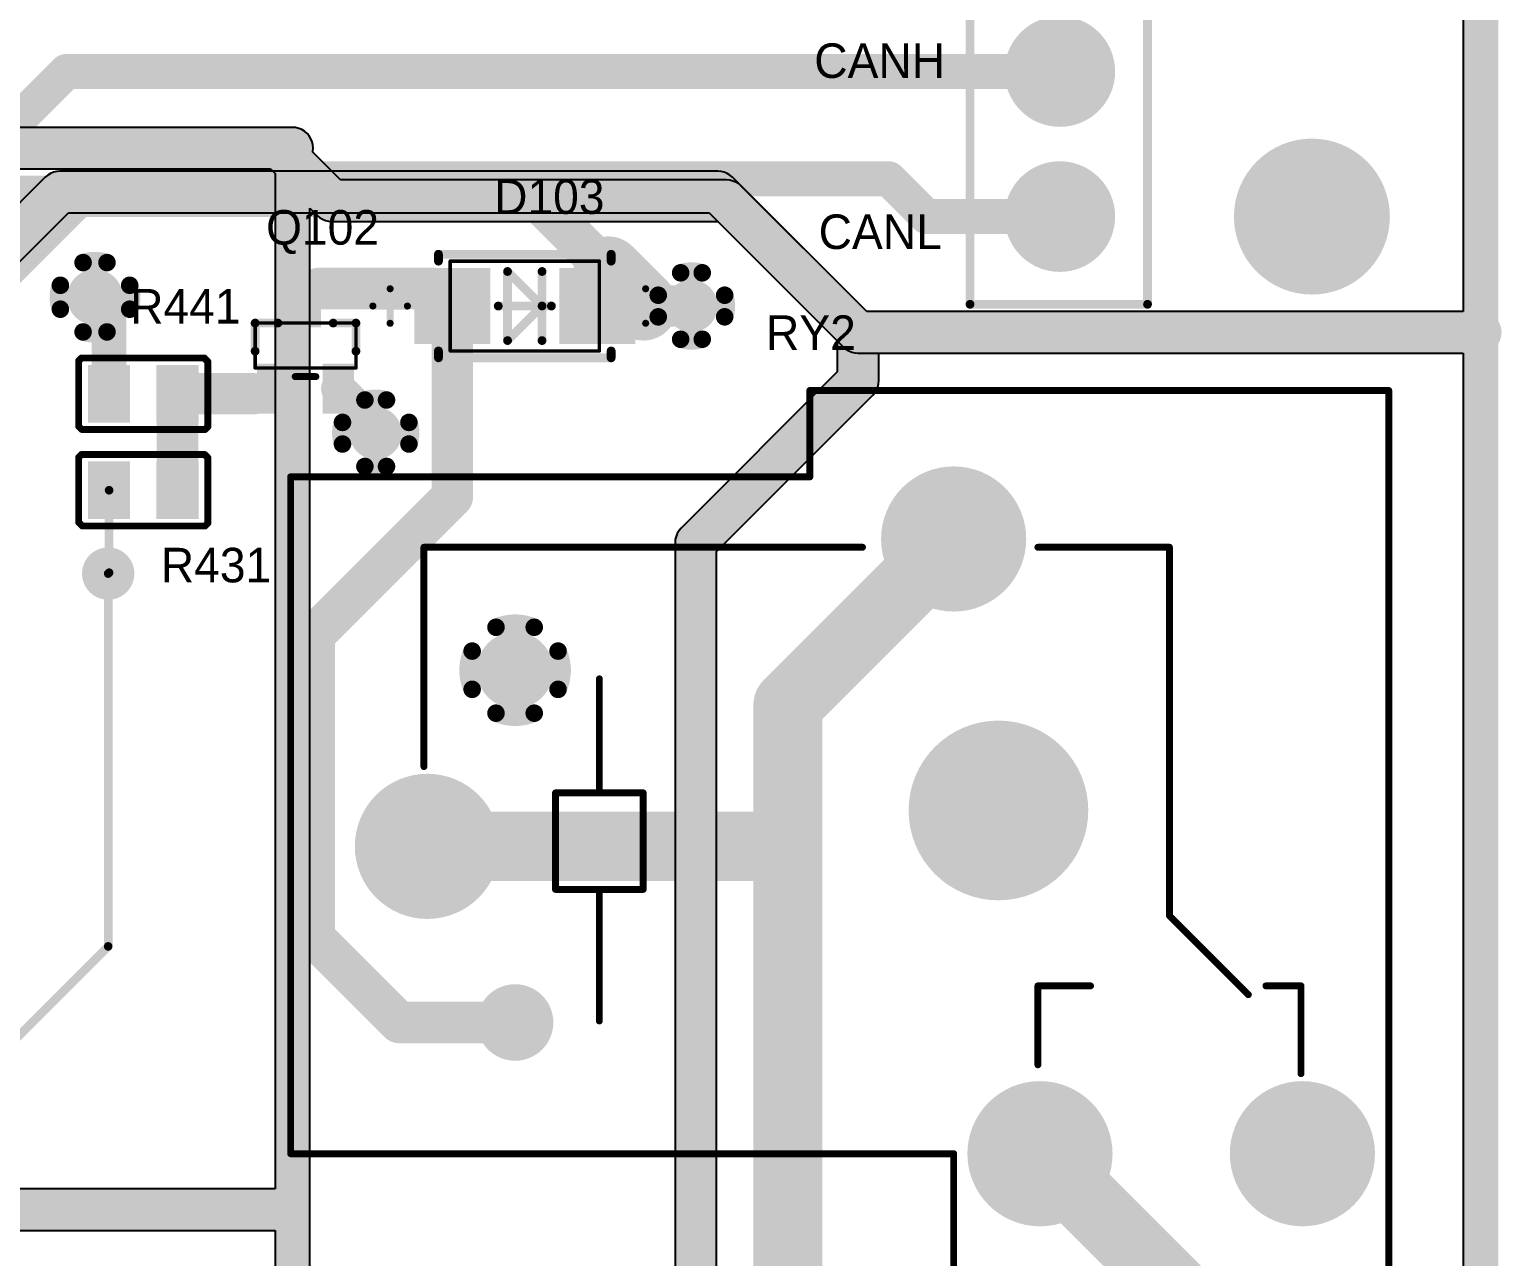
# Model space of a CAD drawing. Header units: millimetres. Extents: x 37 to 228, y -28 to 210.
# Drawn here: x 185.46 to 228.09, y 150.82 to 186.35 of the extents above; entities that cross this region are included whole.
import ezdxf

# ---------------------------------------------------------------- set-up
doc = ezdxf.new("R2010")
doc.units = ezdxf.units.MM
for name, color, linetype in [('BottomLayer', 5, 'Continuous'), ('BottomSolder', 6, 'Continuous'), ('InternalPlane1', 76, 'Continuous'), ('InternalPlane2', 16, 'Continuous'), ('KeepOutLayer', 6, 'Continuous'), ('Mechanical13', 56, 'Continuous'), ('Mechanical15', 56, 'Continuous'), ('MultiLayer', 9, 'Continuous'), ('TopLayer', 1, 'Continuous'), ('TopOverlay', 2, 'Continuous'), ('TopPaste', 8, 'Continuous'), ('TopSolder', 216, 'Continuous')]:
    doc.layers.add(name, color=color, linetype=linetype)

# ---------------------------------------------------------------- blocks, each defined once
blk = doc.blocks.new('SLA_12VDC_S_L_A_122')
at = {"layer": 'BottomLayer'}
for points, const_width in [([(-5.98, 23.1, 1), (-3.98, 23.1, 1)], 2), ([(-18.18, 19.3, 1), (-17.18, 19.3, 1)], 1), ([(-21.22, 14.2, 1), (-19.22, 14.2, 1)], 2), ([(-18.18, 9.1, 1), (-17.18, 9.1, 1)], 1), ([(-3.48, 5.3, 1), (-1.48, 5.3, 1)], 2), ([(4.12, 5.3, 1), (6.12, 5.3, 1)], 2)]:
    blk.add_lwpolyline(points, format="xyb", close=True, dxfattribs=dict(at, const_width=const_width))
at = {"layer": 'BottomSolder'}
for points, const_width in [([(-6.031, 23.1, 1), (-3.929, 23.1, 1)], 2.102), ([(-18.231, 19.3, 1), (-17.129, 19.3, 1)], 1.102), ([(-21.271, 14.2, 1), (-19.169, 14.2, 1)], 2.102), ([(-18.231, 9.1, 1), (-17.129, 9.1, 1)], 1.102), ([(-3.531, 5.3, 1), (-1.429, 5.3, 1)], 2.102), ([(4.069, 5.3, 1), (6.171, 5.3, 1)], 2.102)]:
    blk.add_lwpolyline(points, format="xyb", close=True, dxfattribs=dict(at, const_width=const_width))
at = {"layer": 'InternalPlane1'}
for points, const_width in [([(-5.784, 23.1, 1), (-4.176, 23.1, 1)], 1.608), ([(-18.234, 19.3, 1), (-17.126, 19.3, 1)], 1.108), ([(-21.024, 14.2, 1), (-19.416, 14.2, 1)], 1.608), ([(-18.234, 9.1, 1), (-17.126, 9.1, 1)], 1.108), ([(-3.284, 5.3, 1), (-1.676, 5.3, 1)], 1.608), ([(4.316, 5.3, 1), (5.924, 5.3, 1)], 1.608)]:
    blk.add_lwpolyline(points, format="xyb", close=True, dxfattribs=dict(at, const_width=const_width))
at = {"layer": 'InternalPlane2'}
for points, const_width in [([(-5.784, 23.1, 1), (-4.176, 23.1, 1)], 1.608), ([(-18.361, 20.544, 1), (-18.107, 20.544, 1)], 0.254), ([(-17.253, 20.544, 1), (-16.999, 20.544, 1)], 0.254), ([(-19.051, 19.854, 1), (-18.797, 19.854, 1)], 0.254), ([(-16.563, 19.854, 1), (-16.309, 19.854, 1)], 0.254), ([(-19.051, 18.746, 1), (-18.797, 18.746, 1)], 0.254), ([(-16.563, 18.746, 1), (-16.309, 18.746, 1)], 0.254), ([(-18.361, 18.056, 1), (-18.107, 18.056, 1)], 0.254), ([(-17.253, 18.056, 1), (-16.999, 18.056, 1)], 0.254), ([(-21.024, 14.2, 1), (-19.416, 14.2, 1)], 1.608), ([(-18.234, 9.1, 1), (-17.126, 9.1, 1)], 1.108), ([(-3.284, 5.3, 1), (-1.676, 5.3, 1)], 1.608), ([(4.316, 5.3, 1), (5.924, 5.3, 1)], 1.608)]:
    blk.add_lwpolyline(points, format="xyb", close=True, dxfattribs=dict(at, const_width=const_width))
at = {"layer": 'InternalPlane2', "const_width": 0.508}
for points in [[(-18.234, 20.544, -0.212557), (-17.126, 20.544)], [(-18.924, 18.746, -0.212557), (-18.924, 19.854)], [(-16.436, 19.854, -0.212557), (-16.436, 18.746)], [(-17.126, 18.056, -0.212557), (-18.234, 18.056)]]:
    blk.add_lwpolyline(points, format="xyb", dxfattribs=at)
at = {"layer": 'MultiLayer'}
for points, const_width in [([(-5.98, 23.1, 1), (-3.98, 23.1, 1)], 2), ([(-18.18, 19.3, 1), (-17.18, 19.3, 1)], 1), ([(-21.22, 14.2, 1), (-19.22, 14.2, 1)], 2), ([(-18.18, 9.1, 1), (-17.18, 9.1, 1)], 1), ([(-3.48, 5.3, 1), (-1.48, 5.3, 1)], 2), ([(4.12, 5.3, 1), (6.12, 5.3, 1)], 2)]:
    blk.add_lwpolyline(points, format="xyb", close=True, dxfattribs=dict(at, const_width=const_width))
at = {"layer": 'TopLayer'}
for points, const_width in [([(-5.98, 23.1, 1), (-3.98, 23.1, 1)], 2), ([(-18.18, 19.3, 1), (-17.18, 19.3, 1)], 1), ([(-21.22, 14.2, 1), (-19.22, 14.2, 1)], 2), ([(-18.18, 9.1, 1), (-17.18, 9.1, 1)], 1), ([(-3.48, 5.3, 1), (-1.48, 5.3, 1)], 2), ([(4.12, 5.3, 1), (6.12, 5.3, 1)], 2)]:
    blk.add_lwpolyline(points, format="xyb", close=True, dxfattribs=dict(at, const_width=const_width))
at = {"layer": 'TopOverlay', "const_width": 0.2}
for points in [[(-9.144, 24.9), (-9.144, 27.4)], [(-9.08, 27.4), (7.62, 27.4)], [(7.62, 0), (7.62, 27.4)], [(-24.18, 5.3), (-24.18, 24.9)], [(-24.18, 24.9), (-9.144, 24.9)], [(-20.32, 16.51), (-20.32, 22.86)], [(-20.32, 22.86), (-7.62, 22.86)], [(-2.54, 22.86), (1.27, 22.86)], [(1.27, 12.192), (1.27, 22.86)], [(-15.24, 15.748), (-15.24, 19.05)], [(-16.51, 12.954), (-16.51, 15.748)], [(-16.51, 15.748), (-13.97, 15.748)], [(-15.24, 15.748), (-13.97, 15.748)], [(-13.97, 12.954), (-13.97, 15.748)], [(-16.51, 12.954), (-13.97, 12.954)], [(-15.24, 9.144), (-15.24, 12.954)], [(1.27, 12.192), (3.556, 9.906)], [(-2.54, 7.874), (-2.54, 10.16)], [(-2.54, 10.16), (-1.016, 10.16)], [(4.064, 10.16), (5.08, 10.16)], [(5.08, 7.62), (5.08, 10.16)], [(-24.18, 5.3), (-4.98, 5.3)], [(-4.98, 0), (-4.98, 5.3)], [(-4.98, 0), (7.62, 0)]]:
    blk.add_lwpolyline(points, dxfattribs=at)
at = {"layer": 'TopOverlay', "const_width": 0.1}
for points in [[(-9.194, 27.4, 1), (-9.094, 27.4, 1)], [(-9.13, 27.4, 1), (-9.03, 27.4, 1)], [(7.57, 27.4, 1), (7.67, 27.4, 1)], [(7.57, 27.4, 1), (7.67, 27.4, 1)], [(-24.23, 24.9, 1), (-24.13, 24.9, 1)], [(-24.23, 24.9, 1), (-24.13, 24.9, 1)], [(-9.194, 24.9, 1), (-9.094, 24.9, 1)], [(-9.194, 24.9, 1), (-9.094, 24.9, 1)], [(-20.37, 22.86, 1), (-20.27, 22.86, 1)], [(-20.37, 22.86, 1), (-20.27, 22.86, 1)], [(-7.67, 22.86, 1), (-7.57, 22.86, 1)], [(-2.59, 22.86, 1), (-2.49, 22.86, 1)], [(1.22, 22.86, 1), (1.32, 22.86, 1)], [(1.22, 22.86, 1), (1.32, 22.86, 1)], [(-15.29, 19.05, 1), (-15.19, 19.05, 1)], [(-20.37, 16.51, 1), (-20.27, 16.51, 1)], [(-16.56, 15.748, 1), (-16.46, 15.748, 1)], [(-16.56, 15.748, 1), (-16.46, 15.748, 1)], [(-15.29, 15.748, 1), (-15.19, 15.748, 1)], [(-15.29, 15.748, 1), (-15.19, 15.748, 1)], [(-14.02, 15.748, 1), (-13.92, 15.748, 1)], [(-14.02, 15.748, 1), (-13.92, 15.748, 1)], [(-14.02, 15.748, 1), (-13.92, 15.748, 1)], [(-16.56, 12.954, 1), (-16.46, 12.954, 1)], [(-16.56, 12.954, 1), (-16.46, 12.954, 1)], [(-15.29, 12.954, 1), (-15.19, 12.954, 1)], [(-14.02, 12.954, 1), (-13.92, 12.954, 1)], [(-14.02, 12.954, 1), (-13.92, 12.954, 1)], [(1.22, 12.192, 1), (1.32, 12.192, 1)], [(1.22, 12.192, 1), (1.32, 12.192, 1)], [(-2.59, 10.16, 1), (-2.49, 10.16, 1)], [(-2.59, 10.16, 1), (-2.49, 10.16, 1)], [(-1.066, 10.16, 1), (-0.966, 10.16, 1)], [(4.014, 10.16, 1), (4.114, 10.16, 1)], [(5.03, 10.16, 1), (5.13, 10.16, 1)], [(5.03, 10.16, 1), (5.13, 10.16, 1)], [(3.506, 9.906, 1), (3.606, 9.906, 1)], [(-15.29, 9.144, 1), (-15.19, 9.144, 1)], [(-2.59, 7.874, 1), (-2.49, 7.874, 1)], [(5.03, 7.62, 1), (5.13, 7.62, 1)], [(-24.23, 5.3, 1), (-24.13, 5.3, 1)], [(-24.23, 5.3, 1), (-24.13, 5.3, 1)], [(-5.03, 5.3, 1), (-4.93, 5.3, 1)], [(-5.03, 5.3, 1), (-4.93, 5.3, 1)], [(-5.03, 0, 1), (-4.93, 0, 1)], [(-5.03, 0, 1), (-4.93, 0, 1)], [(7.57, 0, 1), (7.67, 0, 1)], [(7.57, 0, 1), (7.67, 0, 1)]]:
    blk.add_lwpolyline(points, format="xyb", close=True, dxfattribs=at)
at = {"layer": 'TopSolder'}
for points, const_width in [([(-6.031, 23.1, 1), (-3.929, 23.1, 1)], 2.102), ([(-18.231, 19.3, 1), (-17.129, 19.3, 1)], 1.102), ([(-21.271, 14.2, 1), (-19.169, 14.2, 1)], 2.102), ([(-18.231, 9.1, 1), (-17.129, 9.1, 1)], 1.102), ([(-3.531, 5.3, 1), (-1.429, 5.3, 1)], 2.102), ([(4.069, 5.3, 1), (6.171, 5.3, 1)], 2.102)]:
    blk.add_lwpolyline(points, format="xyb", close=True, dxfattribs=dict(at, const_width=const_width))
blk = doc.blocks.new('LC_SMA_DO_214AC__S2_126')
at = {"layer": 'Mechanical13', "const_width": 0.1}
for points in [[(2.16, 1.3), (-2.16, 1.3)], [(-2.16, 1.3), (-2.16, -1.3)], [(2.16, 1.3), (2.16, -1.3)], [(2.16, -1.3), (-2.16, -1.3)]]:
    blk.add_lwpolyline(points, dxfattribs=at)
at = {"layer": 'Mechanical13', "const_width": 0.05}
for points in [[(-2.185, 1.3, 1), (-2.135, 1.3, 1)], [(-2.185, 1.3, 1), (-2.135, 1.3, 1)], [(2.135, 1.3, 1), (2.185, 1.3, 1)], [(2.135, 1.3, 1), (2.185, 1.3, 1)], [(-2.185, -1.3, 1), (-2.135, -1.3, 1)], [(-2.185, -1.3, 1), (-2.135, -1.3, 1)], [(2.135, -1.3, 1), (2.185, -1.3, 1)], [(2.135, -1.3, 1), (2.185, -1.3, 1)]]:
    blk.add_lwpolyline(points, format="xyb", close=True, dxfattribs=at)
at = {"layer": 'Mechanical15', "const_width": 0.203}
for points in [[(-3.5, 0.5), (-3.5, -0.5)], [(3.9, 0.5), (3.9, -0.5)], [(4.4, 0), (3.4, 0)]]:
    blk.add_lwpolyline(points, dxfattribs=at)
at = {"layer": 'Mechanical15', "const_width": 0.102}
for points in [[(-3.551, 0.5, 1), (-3.449, 0.5, 1)], [(3.849, 0.5, 1), (3.951, 0.5, 1)], [(3.349, 0, 1), (3.451, 0, 1)], [(4.349, 0, 1), (4.451, 0, 1)], [(-3.551, -0.5, 1), (-3.449, -0.5, 1)], [(3.849, -0.5, 1), (3.951, -0.5, 1)]]:
    blk.add_lwpolyline(points, format="xyb", close=True, dxfattribs=at)
at = {"layer": 'TopLayer'}
for points in [[(-3.1, 1), (-3.1, -1), (-1.1, 1), (-1.1, -1)], [(1.1, 1), (1.1, -1), (3.1, 1), (3.1, -1)]]:
    blk.add_solid(points, dxfattribs=at)
at = {"layer": 'TopOverlay', "const_width": 0.254}
for points in [[(-2.5, 1.5), (-2.5, 1.3)], [(2.5, 1.5), (-2.5, 1.5)], [(2.5, 1.5), (2.5, 1.3)], [(0.5, 1), (-0.5, 0)], [(-0.5, 1), (-0.5, -1)], [(0.5, 1), (0.5, -1)], [(0.77, 0), (-0.77, 0)], [(0.5, -1), (-0.5, 0)], [(-2.5, -1.3), (-2.5, -1.5)], [(2.5, -1.3), (2.5, -1.5)], [(2.5, -1.5), (-2.5, -1.5)]]:
    blk.add_lwpolyline(points, dxfattribs=at)
at = {"layer": 'TopOverlay', "const_width": 0.127}
for points in [[(-2.564, 1.5, 1), (-2.437, 1.5, 1)], [(-2.564, 1.5, 1), (-2.437, 1.5, 1)], [(-2.564, 1.3, 1), (-2.437, 1.3, 1)], [(2.437, 1.5, 1), (2.564, 1.5, 1)], [(2.437, 1.5, 1), (2.564, 1.5, 1)], [(2.437, 1.3, 1), (2.564, 1.3, 1)], [(-0.563, 1, 1), (-0.436, 1, 1)], [(0.436, 1, 1), (0.563, 1, 1)], [(0.436, 1, 1), (0.563, 1, 1)], [(-0.834, 0, 1), (-0.707, 0, 1)], [(-0.563, 0, 1), (-0.436, 0, 1)], [(-0.563, 0, 1), (-0.436, 0, 1)], [(0.707, 0, 1), (0.834, 0, 1)], [(-2.564, -1.3, 1), (-2.437, -1.3, 1)], [(-0.563, -1, 1), (-0.436, -1, 1)], [(0.436, -1, 1), (0.563, -1, 1)], [(0.436, -1, 1), (0.563, -1, 1)], [(2.437, -1.3, 1), (2.564, -1.3, 1)], [(-2.564, -1.5, 1), (-2.437, -1.5, 1)], [(-2.564, -1.5, 1), (-2.437, -1.5, 1)], [(2.437, -1.5, 1), (2.564, -1.5, 1)], [(2.437, -1.5, 1), (2.564, -1.5, 1)]]:
    blk.add_lwpolyline(points, format="xyb", close=True, dxfattribs=at)
at = {"layer": 'TopPaste'}
for points in [[(-3.1, 1), (-3.1, -1), (-1.1, 1), (-1.1, -1)], [(1.1, 1), (1.1, -1), (3.1, 1), (3.1, -1)]]:
    blk.add_solid(points, dxfattribs=at)
at = {"layer": 'TopSolder'}
for points in [[(-3.202, 1.102), (-3.202, -1.102), (-0.998, 1.102), (-0.998, -1.102)], [(0.998, 1.102), (0.998, -1.102), (3.202, 1.102), (3.202, -1.102)]]:
    blk.add_solid(points, dxfattribs=at)
blk = doc.blocks.new('LC_SOT_23_SOT_23_3__128')
at = {"layer": 'Mechanical13', "const_width": 0.1}
for points in [[(-0.65, 1.46), (-0.65, -1.46)], [(-0.65, 1.46), (0.65, 1.46)], [(-0.65, 1.46), (-0.65, -1.46)], [(-0.65, 1.46), (0.65, 1.46)], [(-0.65, 1.46), (0.65, 1.46)], [(-0.65, 1.46), (-0.65, -1.46)], [(0.65, 1.46), (0.65, -1.46)], [(0.65, 1.46), (0.65, -1.46)], [(0.65, 1.46), (0.65, -1.46)], [(-0.65, -1.46), (0.65, -1.46)], [(-0.65, -1.46), (0.65, -1.46)], [(-0.65, -1.46), (0.65, -1.46)]]:
    blk.add_lwpolyline(points, dxfattribs=at)
at = {"layer": 'Mechanical13', "const_width": 0.05}
for points in [[(-0.675, 1.46, 1), (-0.625, 1.46, 1)], [(-0.675, 1.46, 1), (-0.625, 1.46, 1)], [(-0.675, 1.46, 1), (-0.625, 1.46, 1)], [(-0.675, 1.46, 1), (-0.625, 1.46, 1)], [(-0.675, 1.46, 1), (-0.625, 1.46, 1)], [(-0.675, 1.46, 1), (-0.625, 1.46, 1)], [(0.625, 1.46, 1), (0.675, 1.46, 1)], [(0.625, 1.46, 1), (0.675, 1.46, 1)], [(0.625, 1.46, 1), (0.675, 1.46, 1)], [(0.625, 1.46, 1), (0.675, 1.46, 1)], [(0.625, 1.46, 1), (0.675, 1.46, 1)], [(0.625, 1.46, 1), (0.675, 1.46, 1)], [(-0.675, -1.46, 1), (-0.625, -1.46, 1)], [(-0.675, -1.46, 1), (-0.625, -1.46, 1)], [(-0.675, -1.46, 1), (-0.625, -1.46, 1)], [(-0.675, -1.46, 1), (-0.625, -1.46, 1)], [(-0.675, -1.46, 1), (-0.625, -1.46, 1)], [(-0.675, -1.46, 1), (-0.625, -1.46, 1)], [(0.625, -1.46, 1), (0.675, -1.46, 1)], [(0.625, -1.46, 1), (0.675, -1.46, 1)], [(0.625, -1.46, 1), (0.675, -1.46, 1)], [(0.625, -1.46, 1), (0.675, -1.46, 1)], [(0.625, -1.46, 1), (0.675, -1.46, 1)], [(0.625, -1.46, 1), (0.675, -1.46, 1)]]:
    blk.add_lwpolyline(points, format="xyb", close=True, dxfattribs=at)
at = {"layer": 'TopLayer'}
for points in [[(-0.625, 0.6), (-0.625, 1.3), (-1.875, 0.6), (-1.875, 1.3)], [(1.875, -0.35), (1.875, 0.35), (0.625, -0.35), (0.625, 0.35)], [(-0.625, -1.3), (-0.625, -0.6), (-1.875, -1.3), (-1.875, -0.6)]]:
    blk.add_solid(points, dxfattribs=at)
at = {"layer": 'TopOverlay'}
for points, const_width in [([(-0.165, 1.46), (0.65, 1.46)], 0.254), ([(0.65, 1.46), (0.65, 0.8)], 0.254), ([(-0.9, 0.3), (-0.9, -0.3)], 0.2), ([(0.65, -0.8), (0.65, -1.46)], 0.254), ([(0.65, -0.8), (0.65, -1.46)], 0.254), ([(0.65, -0.8), (0.65, -1.46)], 0.254), ([(-0.165, -1.46), (0.65, -1.46)], 0.254)]:
    blk.add_lwpolyline(points, dxfattribs=dict(at, const_width=const_width))
for points, const_width in [([(-0.229, 1.46, 1), (-0.102, 1.46, 1)], 0.127), ([(0.586, 1.46, 1), (0.713, 1.46, 1)], 0.127), ([(0.586, 1.46, 1), (0.713, 1.46, 1)], 0.127), ([(0.586, 0.8, 1), (0.713, 0.8, 1)], 0.127), ([(-0.95, 0.3, 1), (-0.85, 0.3, 1)], 0.1), ([(-0.95, -0.3, 1), (-0.85, -0.3, 1)], 0.1), ([(0.586, -0.8, 1), (0.713, -0.8, 1)], 0.127), ([(0.586, -0.8, 1), (0.713, -0.8, 1)], 0.127), ([(0.586, -0.8, 1), (0.713, -0.8, 1)], 0.127), ([(-0.229, -1.46, 1), (-0.102, -1.46, 1)], 0.127), ([(0.586, -1.46, 1), (0.713, -1.46, 1)], 0.127), ([(0.586, -1.46, 1), (0.713, -1.46, 1)], 0.127), ([(0.586, -1.46, 1), (0.713, -1.46, 1)], 0.127), ([(0.586, -1.46, 1), (0.713, -1.46, 1)], 0.127)]:
    blk.add_lwpolyline(points, format="xyb", close=True, dxfattribs=dict(at, const_width=const_width))
at = {"layer": 'TopPaste'}
for points in [[(-0.625, 0.6), (-0.625, 1.3), (-1.875, 0.6), (-1.875, 1.3)], [(1.875, -0.35), (1.875, 0.35), (0.625, -0.35), (0.625, 0.35)], [(-0.625, -1.3), (-0.625, -0.6), (-1.875, -1.3), (-1.875, -0.6)]]:
    blk.add_solid(points, dxfattribs=at)
at = {"layer": 'TopSolder'}
for points in [[(-0.523, 0.498), (-0.523, 1.402), (-1.977, 0.498), (-1.977, 1.402)], [(1.977, -0.452), (1.977, 0.452), (0.523, -0.452), (0.523, 0.452)], [(-0.523, -1.402), (-0.523, -0.498), (-1.977, -1.402), (-1.977, -0.498)]]:
    blk.add_solid(points, dxfattribs=at)
blk = doc.blocks.new('LC_0805_R_130')
at = {"layer": 'TopLayer'}
for points in [[(-1.498, -0.735), (-0.482, -0.735), (-1.498, 0.735), (-0.482, 0.735)], [(0.482, -0.735), (1.498, -0.735), (0.482, 0.735), (1.498, 0.735)]]:
    blk.add_solid(points, dxfattribs=at)
at = {"layer": 'TopOverlay', "const_width": 0.2}
for points in [[(-1.79, 1.035), (-1.87, 0.955)], [(-1.87, 0.955), (-1.87, 0.635)], [(-1.47, 1.035), (-1.79, 1.035)], [(-0.55, 1.035), (-1.47, 1.035)], [(0.55, 1.035), (-0.55, 1.035)], [(1.47, 1.035), (0.55, 1.035)], [(1.765, 1.035), (1.47, 1.035)], [(1.87, 0.93), (1.765, 1.035)], [(1.87, 0.93), (1.87, 0.635)], [(-1.87, 0.635), (-1.87, -0.635)], [(1.87, 0.635), (1.87, -0.635)], [(-1.87, -0.635), (-1.87, -0.942)], [(-1.777, -1.035), (-1.87, -0.942)], [(1.87, -0.635), (1.87, -0.954)], [(-1.47, -1.035), (-1.777, -1.035)], [(-0.55, -1.035), (-1.47, -1.035)], [(0.55, -1.035), (-0.55, -1.035)], [(1.47, -1.035), (0.55, -1.035)], [(1.789, -1.035), (1.47, -1.035)], [(1.87, -0.954), (1.789, -1.035)]]:
    blk.add_lwpolyline(points, dxfattribs=at)
at = {"layer": 'TopOverlay', "const_width": 0.1}
for points in [[(-1.92, 0.955, 1), (-1.82, 0.955, 1)], [(-1.92, 0.955, 1), (-1.82, 0.955, 1)], [(-1.84, 1.035, 1), (-1.74, 1.035, 1)], [(-1.84, 1.035, 1), (-1.74, 1.035, 1)], [(-1.52, 1.035, 1), (-1.42, 1.035, 1)], [(-1.52, 1.035, 1), (-1.42, 1.035, 1)], [(-0.6, 1.035, 1), (-0.5, 1.035, 1)], [(-0.6, 1.035, 1), (-0.5, 1.035, 1)], [(0.5, 1.035, 1), (0.6, 1.035, 1)], [(0.5, 1.035, 1), (0.6, 1.035, 1)], [(1.42, 1.035, 1), (1.52, 1.035, 1)], [(1.42, 1.035, 1), (1.52, 1.035, 1)], [(1.715, 1.035, 1), (1.815, 1.035, 1)], [(1.715, 1.035, 1), (1.815, 1.035, 1)], [(1.82, 0.93, 1), (1.92, 0.93, 1)], [(1.82, 0.93, 1), (1.92, 0.93, 1)], [(-1.92, 0.635, 1), (-1.82, 0.635, 1)], [(-1.92, 0.635, 1), (-1.82, 0.635, 1)], [(1.82, 0.635, 1), (1.92, 0.635, 1)], [(1.82, 0.635, 1), (1.92, 0.635, 1)], [(-1.92, -0.635, 1), (-1.82, -0.635, 1)], [(-1.92, -0.635, 1), (-1.82, -0.635, 1)], [(-1.92, -0.942, 1), (-1.82, -0.942, 1)], [(-1.92, -0.942, 1), (-1.82, -0.942, 1)], [(1.82, -0.635, 1), (1.92, -0.635, 1)], [(1.82, -0.635, 1), (1.92, -0.635, 1)], [(-1.827, -1.035, 1), (-1.727, -1.035, 1)], [(-1.827, -1.035, 1), (-1.727, -1.035, 1)], [(-1.52, -1.035, 1), (-1.42, -1.035, 1)], [(-1.52, -1.035, 1), (-1.42, -1.035, 1)], [(-0.6, -1.035, 1), (-0.5, -1.035, 1)], [(-0.6, -1.035, 1), (-0.5, -1.035, 1)], [(0.5, -1.035, 1), (0.6, -1.035, 1)], [(0.5, -1.035, 1), (0.6, -1.035, 1)], [(1.42, -1.035, 1), (1.52, -1.035, 1)], [(1.42, -1.035, 1), (1.52, -1.035, 1)], [(1.739, -1.035, 1), (1.839, -1.035, 1)], [(1.739, -1.035, 1), (1.839, -1.035, 1)], [(1.82, -0.954, 1), (1.92, -0.954, 1)], [(1.82, -0.954, 1), (1.92, -0.954, 1)]]:
    blk.add_lwpolyline(points, format="xyb", close=True, dxfattribs=at)
at = {"layer": 'TopPaste'}
for points in [[(-1.498, -0.735), (-0.482, -0.735), (-1.498, 0.735), (-0.482, 0.735)], [(0.482, -0.735), (1.498, -0.735), (0.482, 0.735), (1.498, 0.735)]]:
    blk.add_solid(points, dxfattribs=at)
at = {"layer": 'TopSolder'}
for points in [[(-1.6, -0.837), (-0.38, -0.837), (-1.6, 0.837), (-0.38, 0.837)], [(0.38, -0.837), (1.6, -0.837), (0.38, 0.837), (1.6, 0.837)]]:
    blk.add_solid(points, dxfattribs=at)
blk = doc.blocks.new('LC_0805_R_132')
at = {"layer": 'TopLayer'}
for points in [[(-1.498, -0.735), (-0.482, -0.735), (-1.498, 0.735), (-0.482, 0.735)], [(0.482, -0.735), (1.498, -0.735), (0.482, 0.735), (1.498, 0.735)]]:
    blk.add_solid(points, dxfattribs=at)
at = {"layer": 'TopOverlay', "const_width": 0.2}
for points in [[(-1.87, 0.955), (-1.79, 1.035)], [(-1.87, 0.635), (-1.87, 0.955)], [(-1.79, 1.035), (-1.47, 1.035)], [(-1.47, 1.035), (-0.55, 1.035)], [(-0.55, 1.035), (0.55, 1.035)], [(0.55, 1.035), (1.47, 1.035)], [(1.47, 1.035), (1.765, 1.035)], [(1.765, 1.035), (1.87, 0.93)], [(1.87, 0.635), (1.87, 0.93)], [(-1.87, -0.635), (-1.87, 0.635)], [(1.87, -0.635), (1.87, 0.635)], [(-1.87, -0.942), (-1.87, -0.635)], [(-1.87, -0.942), (-1.777, -1.035)], [(1.87, -0.954), (1.87, -0.635)], [(-1.777, -1.035), (-1.47, -1.035)], [(-1.47, -1.035), (-0.55, -1.035)], [(-0.55, -1.035), (0.55, -1.035)], [(0.55, -1.035), (1.47, -1.035)], [(1.47, -1.035), (1.789, -1.035)], [(1.789, -1.035), (1.87, -0.954)]]:
    blk.add_lwpolyline(points, dxfattribs=at)
at = {"layer": 'TopOverlay', "const_width": 0.1}
for points in [[(-1.92, 0.955, 1), (-1.82, 0.955, 1)], [(-1.92, 0.955, 1), (-1.82, 0.955, 1)], [(-1.84, 1.035, 1), (-1.74, 1.035, 1)], [(-1.84, 1.035, 1), (-1.74, 1.035, 1)], [(-1.52, 1.035, 1), (-1.42, 1.035, 1)], [(-1.52, 1.035, 1), (-1.42, 1.035, 1)], [(-0.6, 1.035, 1), (-0.5, 1.035, 1)], [(-0.6, 1.035, 1), (-0.5, 1.035, 1)], [(0.5, 1.035, 1), (0.6, 1.035, 1)], [(0.5, 1.035, 1), (0.6, 1.035, 1)], [(1.42, 1.035, 1), (1.52, 1.035, 1)], [(1.42, 1.035, 1), (1.52, 1.035, 1)], [(1.715, 1.035, 1), (1.815, 1.035, 1)], [(1.715, 1.035, 1), (1.815, 1.035, 1)], [(1.82, 0.93, 1), (1.92, 0.93, 1)], [(1.82, 0.93, 1), (1.92, 0.93, 1)], [(-1.92, 0.635, 1), (-1.82, 0.635, 1)], [(-1.92, 0.635, 1), (-1.82, 0.635, 1)], [(1.82, 0.635, 1), (1.92, 0.635, 1)], [(1.82, 0.635, 1), (1.92, 0.635, 1)], [(-1.92, -0.635, 1), (-1.82, -0.635, 1)], [(-1.92, -0.635, 1), (-1.82, -0.635, 1)], [(-1.92, -0.942, 1), (-1.82, -0.942, 1)], [(-1.92, -0.942, 1), (-1.82, -0.942, 1)], [(1.82, -0.635, 1), (1.92, -0.635, 1)], [(1.82, -0.635, 1), (1.92, -0.635, 1)], [(-1.827, -1.035, 1), (-1.727, -1.035, 1)], [(-1.827, -1.035, 1), (-1.727, -1.035, 1)], [(-1.52, -1.035, 1), (-1.42, -1.035, 1)], [(-1.52, -1.035, 1), (-1.42, -1.035, 1)], [(-0.6, -1.035, 1), (-0.5, -1.035, 1)], [(-0.6, -1.035, 1), (-0.5, -1.035, 1)], [(0.5, -1.035, 1), (0.6, -1.035, 1)], [(0.5, -1.035, 1), (0.6, -1.035, 1)], [(1.42, -1.035, 1), (1.52, -1.035, 1)], [(1.42, -1.035, 1), (1.52, -1.035, 1)], [(1.739, -1.035, 1), (1.839, -1.035, 1)], [(1.739, -1.035, 1), (1.839, -1.035, 1)], [(1.82, -0.954, 1), (1.92, -0.954, 1)], [(1.82, -0.954, 1), (1.92, -0.954, 1)]]:
    blk.add_lwpolyline(points, format="xyb", close=True, dxfattribs=at)
at = {"layer": 'TopPaste'}
for points in [[(-1.498, -0.735), (-0.482, -0.735), (-1.498, 0.735), (-0.482, 0.735)], [(0.482, -0.735), (1.498, -0.735), (0.482, 0.735), (1.498, 0.735)]]:
    blk.add_solid(points, dxfattribs=at)
at = {"layer": 'TopSolder'}
for points in [[(-1.6, -0.837), (-0.38, -0.837), (-1.6, 0.837), (-0.38, 0.837)], [(0.38, -0.837), (1.6, -0.837), (0.38, 0.837), (1.6, 0.837)]]:
    blk.add_solid(points, dxfattribs=at)
blk = doc.blocks.new('CON_1X4_4_2___L____2_158')
at = {"layer": 'BottomLayer'}
for points, const_width in [([(-6.935, 7.3, 1), (-5.665, 7.3, 1)], 1.27), ([(5.665, 7.3, 1), (6.935, 7.3, 1)], 1.27), ([(-7.05, 0, 1), (-5.55, 0, 1)], 1.5), ([(-2.85, 0, 1), (-1.35, 0, 1)], 1.5), ([(1.35, 0, 1), (2.85, 0, 1)], 1.5), ([(5.55, 0, 1), (7.05, 0, 1)], 1.5)]:
    blk.add_lwpolyline(points, format="xyb", close=True, dxfattribs=dict(at, const_width=const_width))
at = {"layer": 'BottomSolder'}
for points, const_width in [([(-6.986, 7.3, 1), (-5.614, 7.3, 1)], 1.372), ([(5.614, 7.3, 1), (6.986, 7.3, 1)], 1.372), ([(-7.101, 0, 1), (-5.499, 0, 1)], 1.602), ([(-2.901, 0, 1), (-1.299, 0, 1)], 1.602), ([(1.299, 0, 1), (2.901, 0, 1)], 1.602), ([(5.499, 0, 1), (7.101, 0, 1)], 1.602)]:
    blk.add_lwpolyline(points, format="xyb", close=True, dxfattribs=dict(at, const_width=const_width))
at = {"layer": 'InternalPlane1'}
for points, const_width in [([(-7.429, 7.3, 1), (-5.171, 7.3, 1)], 2.258), ([(5.171, 7.3, 1), (7.429, 7.3, 1)], 2.258), ([(-7.054, 0, 1), (-5.546, 0, 1)], 1.508), ([(-2.854, 0, 1), (-1.346, 0, 1)], 1.508), ([(1.346, 0, 1), (2.854, 0, 1)], 1.508), ([(5.546, 0, 1), (7.054, 0, 1)], 1.508)]:
    blk.add_lwpolyline(points, format="xyb", close=True, dxfattribs=dict(at, const_width=const_width))
at = {"layer": 'InternalPlane2'}
for points, const_width in [([(-7.429, 7.3, 1), (-5.171, 7.3, 1)], 2.258), ([(5.171, 7.3, 1), (7.429, 7.3, 1)], 2.258), ([(-7.054, 0, 1), (-5.546, 0, 1)], 1.508), ([(-2.854, 0, 1), (-1.346, 0, 1)], 1.508), ([(1.346, 0, 1), (2.854, 0, 1)], 1.508), ([(5.546, 0, 1), (7.054, 0, 1)], 1.508)]:
    blk.add_lwpolyline(points, format="xyb", close=True, dxfattribs=dict(at, const_width=const_width))
at = {"layer": 'MultiLayer'}
for points, const_width in [([(-6.935, 7.3, 1), (-5.665, 7.3, 1)], 1.27), ([(5.665, 7.3, 1), (6.935, 7.3, 1)], 1.27), ([(-7.05, 0, 1), (-5.55, 0, 1)], 1.5), ([(-2.85, 0, 1), (-1.35, 0, 1)], 1.5), ([(1.35, 0, 1), (2.85, 0, 1)], 1.5), ([(5.55, 0, 1), (7.05, 0, 1)], 1.5)]:
    blk.add_lwpolyline(points, format="xyb", close=True, dxfattribs=dict(at, const_width=const_width))
at = {"layer": 'TopLayer'}
for points, const_width in [([(-6.935, 7.3, 1), (-5.665, 7.3, 1)], 1.27), ([(5.665, 7.3, 1), (6.935, 7.3, 1)], 1.27), ([(-7.05, 0, 1), (-5.55, 0, 1)], 1.5), ([(-2.85, 0, 1), (-1.35, 0, 1)], 1.5), ([(1.35, 0, 1), (2.85, 0, 1)], 1.5), ([(5.55, 0, 1), (7.05, 0, 1)], 1.5)]:
    blk.add_lwpolyline(points, format="xyb", close=True, dxfattribs=dict(at, const_width=const_width))
at = {"layer": 'TopOverlay', "const_width": 0.254}
for points in [[(8.84, 2.54), (-8.94, 2.54)], [(-8.94, -2.6), (-8.94, 2.54)], [(8.84, -2.6), (8.84, 2.54)], [(8.84, -2.6), (-8.94, -2.6)]]:
    blk.add_lwpolyline(points, dxfattribs=at)
at = {"layer": 'TopOverlay', "const_width": 0.127}
for points in [[(-9.004, 2.54, 1), (-8.877, 2.54, 1)], [(-9.004, 2.54, 1), (-8.877, 2.54, 1)], [(8.776, 2.54, 1), (8.903, 2.54, 1)], [(8.776, 2.54, 1), (8.903, 2.54, 1)], [(-9.004, -2.6, 1), (-8.877, -2.6, 1)], [(-9.004, -2.6, 1), (-8.877, -2.6, 1)], [(8.776, -2.6, 1), (8.903, -2.6, 1)], [(8.776, -2.6, 1), (8.903, -2.6, 1)]]:
    blk.add_lwpolyline(points, format="xyb", close=True, dxfattribs=at)
at = {"layer": 'TopSolder'}
for points, const_width in [([(-6.986, 7.3, 1), (-5.614, 7.3, 1)], 1.372), ([(5.614, 7.3, 1), (6.986, 7.3, 1)], 1.372), ([(-7.101, 0, 1), (-5.499, 0, 1)], 1.602), ([(-2.901, 0, 1), (-1.299, 0, 1)], 1.602), ([(1.299, 0, 1), (2.901, 0, 1)], 1.602), ([(5.499, 0, 1), (7.101, 0, 1)], 1.602)]:
    blk.add_lwpolyline(points, format="xyb", close=True, dxfattribs=dict(at, const_width=const_width))

msp = doc.modelspace()

# ---------------------------------------------------------------- linework, layer by layer
at = {"layer": 'BottomLayer'}
for points, const_width in [([(178.338, 176.941), (186.525, 185.128)], 1.016), ([(186.525, 185.128), (215.295, 185.128)], 1.016), ([(183.926, 178.465), (187.482, 182.021)], 1.016), ([(187.482, 182.021), (210.342, 182.021)], 1.016), ([(210.342, 182.021), (211.435, 180.928)], 1.016), ([(211.435, 180.928), (215.295, 180.928)], 1.016), ([(207.421, 166.794), (212.22, 171.593)], 2), ([(187.736, 159.796), (187.736, 170.591)], 0.25), ([(207.421, 162.463), (207.421, 166.794)], 2), ([(196.98, 162.693), (207.191, 162.693)], 2), ([(207.191, 162.693), (207.421, 162.463)], 2), ([(207.421, 109.123), (207.421, 162.463)], 2), ([(182.402, 154.462), (187.736, 159.796)], 0.25), ([(214.72, 153.793), (218.724, 149.789)], 2)]:
    msp.add_lwpolyline(points, dxfattribs=dict(at, const_width=const_width))
for points, const_width in [([(186.271, 185.128, 1), (186.779, 185.128, 1)], 0.508), ([(186.271, 185.128, 1), (186.779, 185.128, 1)], 0.508), ([(215.041, 185.128, 1), (215.549, 185.128, 1)], 0.508), ([(187.228, 182.021, 1), (187.736, 182.021, 1)], 0.508), ([(187.228, 182.021, 1), (187.736, 182.021, 1)], 0.508), ([(210.088, 182.021, 1), (210.596, 182.021, 1)], 0.508), ([(210.088, 182.021, 1), (210.596, 182.021, 1)], 0.508), ([(211.181, 180.928, 1), (211.689, 180.928, 1)], 0.508), ([(211.181, 180.928, 1), (211.689, 180.928, 1)], 0.508), ([(215.041, 180.928, 1), (215.549, 180.928, 1)], 0.508), ([(187.105, 178.592, 1), (187.605, 178.592, 1)], 0.5), ([(204.427, 178.338, 1), (204.827, 178.338, 1)], 0.4), ([(195.283, 174.655, 1), (195.683, 174.655, 1)], 0.4), ([(211.72, 171.593, 1), (212.72, 171.593, 1)], 1), ([(187.536, 170.591, 1), (187.936, 170.591, 1)], 0.4), ([(187.674, 170.591, 1), (187.798, 170.591, 1)], 0.125), ([(206.921, 166.794, 1), (207.921, 166.794, 1)], 1), ([(206.921, 166.794, 1), (207.921, 166.794, 1)], 1), ([(212.267, 163.733, 1), (214.767, 163.733, 1)], 2.5), ([(196.48, 162.693, 1), (197.48, 162.693, 1)], 1), ([(206.691, 162.693, 1), (207.691, 162.693, 1)], 1), ([(206.691, 162.693, 1), (207.691, 162.693, 1)], 1), ([(206.921, 162.463, 1), (207.921, 162.463, 1)], 1), ([(206.921, 162.463, 1), (207.921, 162.463, 1)], 1), ([(206.921, 162.463, 1), (207.921, 162.463, 1)], 1), ([(187.674, 159.796, 1), (187.798, 159.796, 1)], 0.125), ([(187.674, 159.796, 1), (187.798, 159.796, 1)], 0.125), ([(214.22, 153.793, 1), (215.22, 153.793, 1)], 1)]:
    msp.add_lwpolyline(points, format="xyb", close=True, dxfattribs=dict(at, const_width=const_width))
at = {"layer": 'BottomSolder', "const_width": 2.602}
msp.add_lwpolyline([(212.216, 163.733, 1), (214.818, 163.733, 1)], format="xyb", close=True, dxfattribs=at)
at = {"layer": 'InternalPlane1'}
for p, q in [((226.977, 209.324), (226.977, 178.178)), ((185.913, 182.066), (184.008, 180.161)), ((185.985, 182.127), (185.913, 182.066)), ((186.066, 182.176), (185.985, 182.127)), ((186.153, 182.212), (186.066, 182.176)), ((186.245, 182.234), (186.153, 182.212)), ((186.339, 182.242), (186.245, 182.234)), ((205.389, 182.242), (186.339, 182.242)), ((205.483, 182.234), (205.389, 182.242)), ((205.575, 182.212), (205.483, 182.234)), ((205.662, 182.176), (205.575, 182.212)), ((205.743, 182.127), (205.662, 182.176)), ((205.815, 182.066), (205.743, 182.127)), ((209.702, 178.178), (205.815, 182.066)), ((185.036, 179.486), (186.588, 181.038)), ((186.588, 181.038), (205.14, 181.038)), ((205.14, 181.038), (208.851, 177.327)), ((226.977, 178.178), (209.702, 178.178)), ((208.851, 177.327), (208.851, 176.428)), ((210.055, 176.179), (210.055, 176.974)), ((210.055, 176.974), (226.977, 176.974)), ((226.977, 176.974), (226.977, 96.39)), ((208.851, 176.428), (204.328, 171.906)), ((210.025, 175.993), (210.047, 176.085)), ((210.047, 176.085), (210.055, 176.179)), ((205.356, 171.231), (209.879, 175.753)), ((209.879, 175.753), (209.94, 175.825)), ((209.94, 175.825), (209.989, 175.906)), ((209.989, 175.906), (210.025, 175.993)), ((204.267, 171.834), (204.218, 171.753)), ((204.328, 171.906), (204.267, 171.834)), ((204.16, 171.574), (204.152, 171.48)), ((204.152, 171.48), (204.152, 134.01)), ((204.182, 171.666), (204.16, 171.574)), ((204.218, 171.753), (204.182, 171.666)), ((205.356, 133.761), (205.356, 171.231))]:
    msp.add_line(p, q, dxfattribs=at)
for points, const_width in [([(227.487, 67.34), (227.487, 209.707)], 1.016), ([(184.434, 179.735), (186.339, 181.64)], 1.2), ([(186.339, 181.64), (205.389, 181.64)], 1.2), ([(205.389, 181.64), (209.453, 177.576)], 1.2), ([(209.453, 176.179), (209.453, 177.576)], 1.2), ([(209.453, 177.576), (227.36, 177.576)], 1.2), ([(204.754, 171.48), (209.453, 176.179)], 1.2), ([(204.754, 133.761), (204.754, 171.48)], 1.2)]:
    msp.add_lwpolyline(points, dxfattribs=dict(at, const_width=const_width))
for points, const_width in [([(186.039, 181.64, 1), (186.639, 181.64, 1)], 0.6), ([(186.039, 181.64, 1), (186.639, 181.64, 1)], 0.6), ([(205.089, 181.64, 1), (205.689, 181.64, 1)], 0.6), ([(205.089, 181.64, 1), (205.689, 181.64, 1)], 0.6), ([(186.882, 179.596, 1), (187.136, 179.596, 1)], 0.254), ([(187.574, 179.596, 1), (187.828, 179.596, 1)], 0.254), ([(186.224, 178.938, 1), (186.478, 178.938, 1)], 0.254), ([(188.232, 178.938, 1), (188.486, 178.938, 1)], 0.254), ([(204.248, 178.338, 1), (205.006, 178.338, 1)], 0.758), ([(186.224, 178.246, 1), (186.478, 178.246, 1)], 0.254), ([(188.232, 178.246, 1), (188.486, 178.246, 1)], 0.254), ([(186.882, 177.588, 1), (187.136, 177.588, 1)], 0.254), ([(187.574, 177.588, 1), (187.828, 177.588, 1)], 0.254), ([(209.153, 177.576, 1), (209.753, 177.576, 1)], 0.6), ([(209.153, 177.576, 1), (209.753, 177.576, 1)], 0.6), ([(209.153, 177.576, 1), (209.753, 177.576, 1)], 0.6), ([(227.06, 177.576, 1), (227.66, 177.576, 1)], 0.6), ([(209.153, 176.179, 1), (209.753, 176.179, 1)], 0.6), ([(209.153, 176.179, 1), (209.753, 176.179, 1)], 0.6), ([(195.043, 175.617, 1), (195.297, 175.617, 1)], 0.254), ([(195.669, 175.617, 1), (195.923, 175.617, 1)], 0.254), ([(194.394, 174.968, 1), (194.648, 174.968, 1)], 0.254), ([(196.318, 174.968, 1), (196.572, 174.968, 1)], 0.254), ([(194.394, 174.342, 1), (194.648, 174.342, 1)], 0.254), ([(196.318, 174.342, 1), (196.572, 174.342, 1)], 0.254), ([(195.043, 173.693, 1), (195.297, 173.693, 1)], 0.254), ([(195.669, 173.693, 1), (195.923, 173.693, 1)], 0.254), ([(204.454, 171.48, 1), (205.054, 171.48, 1)], 0.6), ([(204.454, 171.48, 1), (205.054, 171.48, 1)], 0.6), ([(187.357, 170.591, 1), (188.115, 170.591, 1)], 0.758), ([(212.513, 163.733, 1), (214.521, 163.733, 1)], 2.008)]:
    msp.add_lwpolyline(points, format="xyb", close=True, dxfattribs=dict(at, const_width=const_width))
at = {"layer": 'InternalPlane1', "const_width": 0.508}
for points in [[(187.009, 179.596, -0.167343), (187.701, 179.596)], [(186.351, 178.246, -0.167343), (186.351, 178.938)], [(188.359, 178.938, -0.167343), (188.359, 178.246)], [(187.701, 177.588, -0.167343), (187.009, 177.588)], [(195.17, 175.617, -0.158384), (195.796, 175.617)], [(194.521, 174.342, -0.158384), (194.521, 174.968)], [(196.445, 174.968, -0.158384), (196.445, 174.342)], [(195.796, 173.693, -0.158384), (195.17, 173.693)]]:
    msp.add_lwpolyline(points, format="xyb", dxfattribs=at)
at = {"layer": 'InternalPlane2'}
for p, q in [((226.977, 209.324), (226.977, 178.178)), ((193.07, 183.512), (136.126, 183.512)), ((193.164, 183.504), (193.07, 183.512)), ((193.256, 183.482), (193.164, 183.504)), ((193.343, 183.446), (193.256, 183.482)), ((193.424, 183.397), (193.343, 183.446)), ((193.496, 183.336), (193.424, 183.397)), ((193.557, 183.264), (193.496, 183.336)), ((193.606, 183.183), (193.557, 183.264)), ((193.642, 183.096), (193.606, 183.183)), ((193.664, 183.004), (193.642, 183.096)), ((193.672, 182.91), (193.664, 183.004)), ((193.664, 182.816), (193.672, 182.91)), ((193.659, 182.792), (193.664, 182.816)), ((194.462, 181.988), (193.659, 182.792)), ((164.589, 182.308), (192.44, 182.308)), ((192.44, 182.308), (192.568, 182.18)), ((192.568, 182.18), (192.568, 152.778)), ((205.643, 181.988), (194.462, 181.988)), ((205.737, 181.98), (205.643, 181.988)), ((205.829, 181.958), (205.737, 181.98)), ((205.916, 181.922), (205.829, 181.958)), ((205.997, 181.873), (205.916, 181.922)), ((206.069, 181.812), (205.997, 181.873)), ((209.702, 178.178), (206.069, 181.812)), ((193.572, 181.175), (193.787, 180.96)), ((193.572, 101.965), (193.572, 181.175)), ((193.787, 180.96), (193.859, 180.899)), ((193.859, 180.899), (193.94, 180.85)), ((193.94, 180.85), (194.027, 180.814)), ((194.027, 180.814), (194.119, 180.792)), ((194.119, 180.792), (194.213, 180.784)), ((194.213, 180.784), (205.394, 180.784)), ((205.394, 180.784), (209.027, 177.15)), ((226.977, 178.178), (209.702, 178.178)), ((209.027, 177.15), (209.099, 177.089)), ((209.099, 177.089), (209.18, 177.04)), ((209.18, 177.04), (209.267, 177.004)), ((209.267, 177.004), (209.359, 176.982)), ((209.359, 176.982), (209.453, 176.974)), ((209.453, 176.974), (226.977, 176.974)), ((226.977, 176.974), (226.977, 96.163)), ((192.568, 152.778), (164.998, 152.778)), ((164.749, 151.574), (192.568, 151.574)), ((192.568, 151.574), (192.568, 101.757))]:
    msp.add_line(p, q, dxfattribs=at)
for points, const_width in [([(227.487, 67.34), (227.487, 209.707)], 1.016), ([(135.92, 182.91), (193.07, 182.91)], 1.2), ([(137.952, 182.91), (192.689, 182.91)], 1.2), ([(192.689, 182.91), (194.213, 181.386)], 1.2), ([(193.07, 101.757), (193.07, 182.91)], 1), ([(194.213, 181.386), (205.643, 181.386)], 1.2), ([(205.643, 181.386), (209.453, 177.576)], 1.2), ([(209.453, 177.576), (227.487, 177.576)], 1.2), ([(164.749, 152.176), (192.568, 152.176)], 1.2)]:
    msp.add_lwpolyline(points, dxfattribs=dict(at, const_width=const_width))
for points, const_width in [([(192.389, 182.91, 1), (192.989, 182.91, 1)], 0.6), ([(192.389, 182.91, 1), (192.989, 182.91, 1)], 0.6), ([(192.77, 182.91, 1), (193.37, 182.91, 1)], 0.6), ([(192.82, 182.91, 1), (193.32, 182.91, 1)], 0.5), ([(193.913, 181.386, 1), (194.513, 181.386, 1)], 0.6), ([(193.913, 181.386, 1), (194.513, 181.386, 1)], 0.6), ([(205.343, 181.386, 1), (205.943, 181.386, 1)], 0.6), ([(205.343, 181.386, 1), (205.943, 181.386, 1)], 0.6), ([(204.187, 179.3, 1), (204.441, 179.3, 1)], 0.254), ([(204.813, 179.3, 1), (205.067, 179.3, 1)], 0.254), ([(186.951, 178.592, 1), (187.759, 178.592, 1)], 0.808), ([(203.538, 178.651, 1), (203.792, 178.651, 1)], 0.254), ([(205.462, 178.651, 1), (205.716, 178.651, 1)], 0.254), ([(203.538, 178.025, 1), (203.792, 178.025, 1)], 0.254), ([(205.462, 178.025, 1), (205.716, 178.025, 1)], 0.254), ([(209.153, 177.576, 1), (209.753, 177.576, 1)], 0.6), ([(209.153, 177.576, 1), (209.753, 177.576, 1)], 0.6), ([(227.187, 177.576, 1), (227.787, 177.576, 1)], 0.6), ([(204.187, 177.376, 1), (204.441, 177.376, 1)], 0.254), ([(204.813, 177.376, 1), (205.067, 177.376, 1)], 0.254), ([(195.104, 174.655, 1), (195.862, 174.655, 1)], 0.758), ([(187.357, 170.591, 1), (188.115, 170.591, 1)], 0.758), ([(212.513, 163.733, 1), (214.521, 163.733, 1)], 2.008), ([(192.268, 152.176, 1), (192.868, 152.176, 1)], 0.6)]:
    msp.add_lwpolyline(points, format="xyb", close=True, dxfattribs=dict(at, const_width=const_width))
at = {"layer": 'InternalPlane2', "const_width": 0.508}
for points in [[(204.314, 179.3, -0.158384), (204.94, 179.3)], [(203.665, 178.025, -0.158384), (203.665, 178.651)], [(205.589, 178.651, -0.158384), (205.589, 178.025)], [(204.94, 177.376, -0.158384), (204.314, 177.376)]]:
    msp.add_lwpolyline(points, format="xyb", dxfattribs=at)
at = {"layer": 'KeepOutLayer', "const_width": 0.254}
msp.add_lwpolyline([(227.36, 67.34), (227.36, 209.707)], dxfattribs=at)
at = {"layer": 'MultiLayer'}
for points, const_width in [([(187.105, 178.592, 1), (187.605, 178.592, 1)], 0.5), ([(204.427, 178.338, 1), (204.827, 178.338, 1)], 0.4), ([(195.283, 174.655, 1), (195.683, 174.655, 1)], 0.4), ([(187.536, 170.591, 1), (187.936, 170.591, 1)], 0.4), ([(212.267, 163.733, 1), (214.767, 163.733, 1)], 2.5)]:
    msp.add_lwpolyline(points, format="xyb", close=True, dxfattribs=dict(at, const_width=const_width))
at = {"layer": 'TopLayer'}
for points, const_width in [([(153.7, 181.513), (200.055, 181.513)], 1.2), ([(200.055, 181.513), (202.214, 179.354)], 1.2), ([(202.214, 179.354), (203.23, 178.338)], 2), ([(193.832, 178.846), (197.193, 178.846)], 1.2), ([(197.193, 178.846), (197.701, 178.338)], 1.2), ([(187.482, 178.338), (187.762, 178.058)], 1), ([(197.701, 172.809), (197.701, 178.338)], 1.2), ([(201.901, 178.338), (203.23, 178.338)], 1.2), ([(203.23, 178.338), (204.627, 178.338)], 1.2), ([(187.762, 175.798), (187.762, 178.058)], 1), ([(189.742, 175.798), (191.927, 175.798)], 1.2), ([(189.742, 173.004), (189.742, 175.798)], 1.2), ([(194.401, 175.945), (195.483, 174.863)], 1), ([(195.483, 174.655), (195.483, 174.863)], 1), ([(187.762, 170.617), (187.762, 173.004)], 0.25), ([(193.705, 168.813), (197.701, 172.809)], 1.2), ([(207.421, 166.794), (212.22, 171.593)], 2), ([(187.736, 170.591), (187.762, 170.617)], 0.25), ([(193.705, 160.05), (193.705, 168.813)], 1.2), ([(207.421, 162.844), (207.421, 166.794)], 2), ([(207.27, 162.693), (207.421, 162.844)], 2), ([(207.421, 109.25), (207.421, 162.844)], 2), ([(196.98, 162.693), (207.27, 162.693)], 2), ([(193.705, 160.05), (196.162, 157.593)], 1.2), ([(196.162, 157.593), (199.52, 157.593)], 1.2), ([(214.72, 153.793), (218.724, 149.789)], 2)]:
    msp.add_lwpolyline(points, dxfattribs=dict(at, const_width=const_width))
for points, const_width in [([(199.755, 181.513, 1), (200.355, 181.513, 1)], 0.6), ([(199.755, 181.513, 1), (200.355, 181.513, 1)], 0.6), ([(201.714, 179.354, 1), (202.714, 179.354, 1)], 1), ([(201.914, 179.354, 1), (202.514, 179.354, 1)], 0.6), ([(187.105, 178.592, 1), (187.605, 178.592, 1)], 0.5), ([(193.532, 178.846, 1), (194.132, 178.846, 1)], 0.6), ([(196.893, 178.846, 1), (197.493, 178.846, 1)], 0.6), ([(196.893, 178.846, 1), (197.493, 178.846, 1)], 0.6), ([(202.73, 178.338, 1), (203.73, 178.338, 1)], 1), ([(187.232, 178.338, 1), (187.732, 178.338, 1)], 0.5), ([(197.401, 178.338, 1), (198.001, 178.338, 1)], 0.6), ([(197.401, 178.338, 1), (198.001, 178.338, 1)], 0.6), ([(201.601, 178.338, 1), (202.201, 178.338, 1)], 0.6), ([(202.93, 178.338, 1), (203.53, 178.338, 1)], 0.6), ([(202.93, 178.338, 1), (203.53, 178.338, 1)], 0.6), ([(204.327, 178.338, 1), (204.927, 178.338, 1)], 0.6), ([(204.427, 178.338, 1), (204.827, 178.338, 1)], 0.4), ([(187.512, 178.058, 1), (188.012, 178.058, 1)], 0.5), ([(187.512, 178.058, 1), (188.012, 178.058, 1)], 0.5), ([(187.512, 175.798, 1), (188.012, 175.798, 1)], 0.5), ([(189.442, 175.798, 1), (190.042, 175.798, 1)], 0.6), ([(189.442, 175.798, 1), (190.042, 175.798, 1)], 0.6), ([(191.627, 175.798, 1), (192.227, 175.798, 1)], 0.6), ([(194.151, 175.945, 1), (194.651, 175.945, 1)], 0.5), ([(195.233, 174.863, 1), (195.733, 174.863, 1)], 0.5), ([(195.233, 174.863, 1), (195.733, 174.863, 1)], 0.5), ([(195.233, 174.655, 1), (195.733, 174.655, 1)], 0.5), ([(195.283, 174.655, 1), (195.683, 174.655, 1)], 0.4), ([(189.442, 173.004, 1), (190.042, 173.004, 1)], 0.6), ([(187.7, 173.004, 1), (187.824, 173.004, 1)], 0.125), ([(197.401, 172.809, 1), (198.001, 172.809, 1)], 0.6), ([(197.401, 172.809, 1), (198.001, 172.809, 1)], 0.6), ([(211.72, 171.593, 1), (212.72, 171.593, 1)], 1), ([(187.536, 170.591, 1), (187.936, 170.591, 1)], 0.4), ([(187.674, 170.591, 1), (187.798, 170.591, 1)], 0.125), ([(187.7, 170.617, 1), (187.824, 170.617, 1)], 0.125), ([(187.7, 170.617, 1), (187.824, 170.617, 1)], 0.125), ([(193.405, 168.813, 1), (194.005, 168.813, 1)], 0.6), ([(193.405, 168.813, 1), (194.005, 168.813, 1)], 0.6), ([(206.921, 166.794, 1), (207.921, 166.794, 1)], 1), ([(206.921, 166.794, 1), (207.921, 166.794, 1)], 1), ([(212.267, 163.733, 1), (214.767, 163.733, 1)], 2.5), ([(206.921, 162.844, 1), (207.921, 162.844, 1)], 1), ([(206.921, 162.844, 1), (207.921, 162.844, 1)], 1), ([(206.921, 162.844, 1), (207.921, 162.844, 1)], 1), ([(196.48, 162.693, 1), (197.48, 162.693, 1)], 1), ([(206.77, 162.693, 1), (207.77, 162.693, 1)], 1), ([(206.77, 162.693, 1), (207.77, 162.693, 1)], 1), ([(193.405, 160.05, 1), (194.005, 160.05, 1)], 0.6), ([(193.405, 160.05, 1), (194.005, 160.05, 1)], 0.6), ([(195.862, 157.593, 1), (196.462, 157.593, 1)], 0.6), ([(195.862, 157.593, 1), (196.462, 157.593, 1)], 0.6), ([(199.22, 157.593, 1), (199.82, 157.593, 1)], 0.6), ([(214.22, 153.793, 1), (215.22, 153.793, 1)], 1)]:
    msp.add_lwpolyline(points, format="xyb", close=True, dxfattribs=dict(at, const_width=const_width))
at = {"layer": 'TopSolder', "const_width": 2.602}
msp.add_lwpolyline([(212.216, 163.733, 1), (214.818, 163.733, 1)], format="xyb", close=True, dxfattribs=at)

# ---------------------------------------------------------------- block references
for name, p, rotation in [('CON_1X4_4_2___L____2_158', (215.295, 187.228), 270), ('LC_SMA_DO_214AC__S2_126', (199.801, 178.338), 180), ('LC_SOT_23_SOT_23_3__128', (193.451, 177.195), 90), ('LC_0805_R_132', (188.752, 175.798), 360), ('SLA_12VDC_S_L_A_122', (217.2, 148.493), 360), ('LC_0805_R_130', (188.752, 173.004), 180)]:
    msp.add_blockref(name, p, dxfattribs=dict(rotation=rotation))

# ---------------------------------------------------------------- texts
at = {"layer": 'TopOverlay'}
for s, p in [('CANH', (208.183, 184.942)), ('CANL', (208.31, 179.989))]:
    msp.add_text(s, height=1, rotation=360, dxfattribs=at).set_placement(p)
for s, p in [('D103', (198.912, 181.005)), ('Q102', (192.308, 180.116)), ('R441', (188.371, 177.83)), ('RY2', (206.786, 177.068)), ('R431', (189.26, 170.337))]:
    msp.add_text(s, height=1, dxfattribs=at).set_placement(p)

doc.saveas('drawing.dxf')
